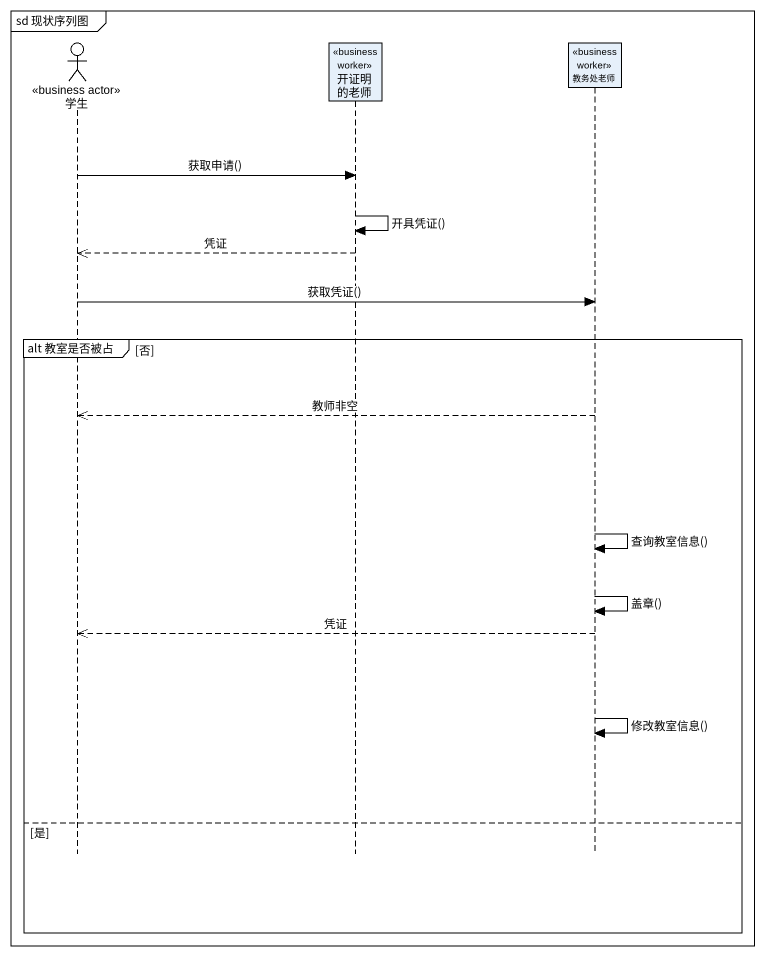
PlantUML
@startuml
mainframe sd 现状序列图
hide footbox
actor 学生 <<business actor>>
participant 开证明的老师 <<business worker>>
participant 教务处老师 <<business worker>>

学生 -> 开证明的老师 : 获取申请()
开证明的老师 -> 开证明的老师 : 开具凭证()
开证明的老师 -->> 学生 : 凭证
学生 -> 教务处老师 : 获取凭证()
group alt 教室是否被占 [否]
  教务处老师 -->> 学生 : 教师非空
  教务处老师 -> 教务处老师 : 查询教室信息()
  教务处老师 -> 教务处老师 : 盖章()
  教务处老师 -->> 学生 : 凭证
  教务处老师 -> 教务处老师 : 修改教室信息()
else 是
end
@enduml
